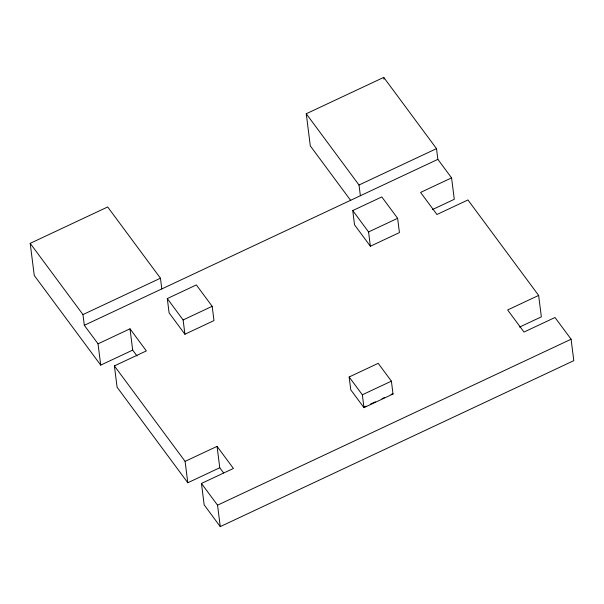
<?xml version="1.0" encoding="UTF-8"?>
<svg xmlns="http://www.w3.org/2000/svg" width="604" height="604" viewBox="0 0 604 604"><rect width="100%" height="100%" fill="white"/><g stroke="black" fill="none" stroke-linecap="round" stroke-linejoin="round"><path stroke-width="0.91" d="M100.725 365.118L98.037 343.819L130.003 328.818L132.691 350.116L100.725 365.118L34.262 275.492L30.2 243.344L107.686 206.968L160.453 278.21L161.804 288.923M350.72 200.483L310.305 145.911L306.258 113.756L383.744 77.388L436.511 148.629L437.862 159.35L451.581 177.87L454.291 199.305L432.509 209.528M98.037 343.819L84.318 325.299L82.967 314.578L160.453 278.21M360.377 195.719L359.018 185.005L436.511 148.629M84.318 325.299L437.862 159.35M352.736 210.569L381.796 196.927L397.628 218.301L399.433 232.593L370.373 246.228L354.54 224.862L352.736 210.569L368.568 231.944L370.373 246.228M167.293 298.572L196.353 284.937L212.178 306.311L213.982 320.596L184.922 334.238L169.097 312.864L167.293 298.572L183.118 319.946L184.922 334.238M451.581 177.87L420.588 192.419L436.941 214.503L467.941 199.954L538.64 295.416L541.35 316.851L519.568 327.074M368.568 231.944L397.628 218.301M183.118 319.946L212.178 306.311M187.799 482.755L185.096 461.365L217.062 446.364L219.765 467.753L187.799 482.755L117.085 387.202L114.398 365.903L146.357 350.901L130.003 328.818M349.142 376.979L378.202 363.336L391.392 381.147L393.023 394.012L363.963 407.647L350.773 389.844L349.142 376.979L362.34 394.789L363.963 407.647M538.64 295.416L507.647 309.965L524 332.049L555 317.5L571.09 339.229L573.8 360.663L220.256 526.612L204.16 504.838L201.457 483.449L233.423 468.447L217.062 446.364M362.34 394.789L391.392 381.147M363.699 407.292L366.19 406.122M370.343 404.174L375.318 401.841M381.962 398.723L384.454 397.553M391.098 394.435L392.759 393.657L393.023 394.012M220.256 526.612L217.546 505.178L571.09 339.229M306.258 113.756L359.018 185.005M132.691 350.116L137.055 356.005M219.765 467.753L223.578 472.902M30.2 243.344L82.967 314.578M114.398 365.903L185.096 461.365M201.457 483.449L217.546 505.178M383.744 77.388L383.978 79.222"/></g></svg>
